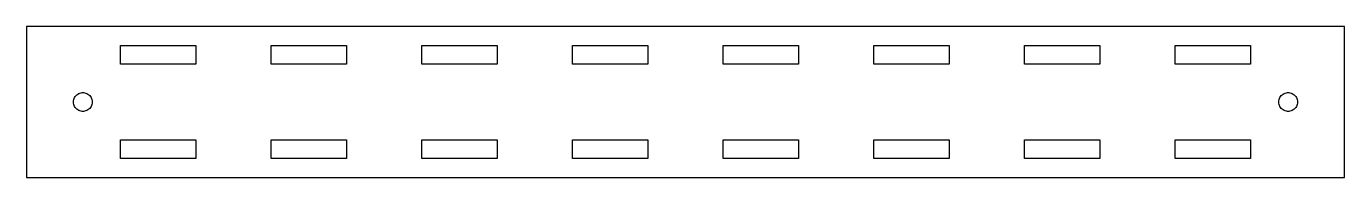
# Model space of a CAD drawing. Header units: metres. Extents: x -175 to 175, y -20 to 20.
import ezdxf

# ---------------------------------------------------------------- set-up
doc = ezdxf.new("R2010")
doc.units = ezdxf.units.M

msp = doc.modelspace()

# ---------------------------------------------------------------- linework, layer by layer
for p, q in [((175, 20), (-175, 20)), ((-175, 20), (-175, -20)), ((175, -20), (175, 20)), ((-150, 10), (-150, 15)), ((-150, 15), (-130, 15)), ((-130, 15), (-130, 10)), ((-110, 10), (-110, 15)), ((-110, 15), (-90, 15)), ((-90, 15), (-90, 10)), ((-70, 10), (-70, 15)), ((-70, 15), (-50, 15)), ((-50, 15), (-50, 10)), ((-30, 10), (-30, 15)), ((-30, 15), (-10, 15)), ((-10, 15), (-10, 10)), ((10, 10), (10, 15)), ((10, 15), (30, 15)), ((30, 15), (30, 10)), ((50, 10), (50, 15)), ((50, 15), (70, 15)), ((70, 15), (70, 10)), ((90, 10), (90, 15)), ((90, 15), (110, 15)), ((110, 15), (110, 10)), ((130, 10), (130, 15)), ((130, 15), (150, 15)), ((150, 15), (150, 10)), ((-130, 10), (-150, 10)), ((-90, 10), (-110, 10)), ((-50, 10), (-70, 10)), ((-10, 10), (-30, 10)), ((30, 10), (10, 10)), ((70, 10), (50, 10)), ((110, 10), (90, 10)), ((150, 10), (130, 10)), ((-162.5, 0), (-162.48, 0.313324)), ((-162.48, -0.313324), (-162.5, 0)), ((-162.48, 0.313324), (-162.421, 0.621719)), ((-162.421, 0.621719), (-162.324, 0.920303)), ((-162.324, 0.920303), (-162.191, 1.20438)), ((-162.191, 1.20438), (-162.023, 1.46945)), ((-162.023, 1.46945), (-161.822, 1.71136)), ((-161.822, 1.71136), (-161.594, 1.92627)), ((-161.594, 1.92627), (-161.34, 2.11081)), ((-161.34, 2.11081), (-161.064, 2.26205)), ((-161.064, 2.26205), (-160.773, 2.37764)), ((-160.773, 2.37764), (-160.468, 2.4557)), ((-160.468, 2.4557), (-160.157, 2.49506)), ((-160.157, 2.49506), (-159.843, 2.49506)), ((-159.843, 2.49506), (-159.532, 2.4557)), ((-159.532, 2.4557), (-159.227, 2.37764)), ((-159.227, 2.37764), (-158.936, 2.26205)), ((-158.936, 2.26205), (-158.66, 2.11081)), ((-158.66, 2.11081), (-158.406, 1.92627)), ((-158.406, 1.92627), (-158.178, 1.71136)), ((-158.178, 1.71136), (-157.977, 1.46945)), ((-157.977, 1.46945), (-157.809, 1.20438)), ((-157.809, 1.20438), (-157.676, 0.920303)), ((-157.676, 0.920303), (-157.579, 0.621719)), ((-157.579, 0.621719), (-157.52, 0.313324)), ((-157.52, 0.313324), (-157.5, 0)), ((-157.5, 0), (-157.52, -0.313324)), ((157.5, 0), (157.52, 0.313324)), ((157.52, -0.313324), (157.5, 0)), ((157.52, 0.313324), (157.579, 0.621719)), ((157.579, 0.621719), (157.676, 0.920303)), ((157.676, 0.920303), (157.809, 1.20438)), ((157.809, 1.20438), (157.977, 1.46945)), ((157.977, 1.46945), (158.178, 1.71136)), ((158.178, 1.71136), (158.406, 1.92627)), ((158.406, 1.92627), (158.66, 2.11081)), ((158.66, 2.11081), (158.936, 2.26205)), ((158.936, 2.26205), (159.227, 2.37764)), ((159.227, 2.37764), (159.532, 2.4557)), ((159.532, 2.4557), (159.843, 2.49506)), ((159.843, 2.49506), (160.157, 2.49506)), ((160.157, 2.49506), (160.468, 2.4557)), ((160.468, 2.4557), (160.773, 2.37764)), ((160.773, 2.37764), (161.064, 2.26205)), ((161.064, 2.26205), (161.34, 2.11081)), ((161.34, 2.11081), (161.594, 1.92627)), ((161.594, 1.92627), (161.822, 1.71136)), ((161.822, 1.71136), (162.023, 1.46945)), ((162.023, 1.46945), (162.191, 1.20438)), ((162.191, 1.20438), (162.324, 0.920303)), ((162.324, 0.920303), (162.421, 0.621719)), ((162.421, 0.621719), (162.48, 0.313324)), ((162.48, 0.313324), (162.5, 0)), ((162.5, 0), (162.48, -0.313324)), ((-162.421, -0.621719), (-162.48, -0.313324)), ((-162.324, -0.920303), (-162.421, -0.621719)), ((-162.191, -1.20438), (-162.324, -0.920303)), ((-162.023, -1.46945), (-162.191, -1.20438)), ((-161.822, -1.71136), (-162.023, -1.46945)), ((-161.594, -1.92627), (-161.822, -1.71136)), ((-161.34, -2.11081), (-161.594, -1.92627)), ((-161.064, -2.26205), (-161.34, -2.11081)), ((-160.773, -2.37764), (-161.064, -2.26205)), ((-160.468, -2.4557), (-160.773, -2.37764)), ((-160.157, -2.49506), (-160.468, -2.4557)), ((-159.843, -2.49506), (-160.157, -2.49506)), ((-159.532, -2.4557), (-159.843, -2.49506)), ((-159.227, -2.37764), (-159.532, -2.4557)), ((-158.936, -2.26205), (-159.227, -2.37764)), ((-158.66, -2.11081), (-158.936, -2.26205)), ((-158.406, -1.92627), (-158.66, -2.11081)), ((-158.178, -1.71136), (-158.406, -1.92627)), ((-157.977, -1.46945), (-158.178, -1.71136)), ((-157.809, -1.20438), (-157.977, -1.46945)), ((-157.676, -0.920303), (-157.809, -1.20438)), ((-157.579, -0.621719), (-157.676, -0.920303)), ((-157.52, -0.313324), (-157.579, -0.621719)), ((157.579, -0.621719), (157.52, -0.313324)), ((157.676, -0.920303), (157.579, -0.621719)), ((157.809, -1.20438), (157.676, -0.920303)), ((157.977, -1.46945), (157.809, -1.20438)), ((158.178, -1.71136), (157.977, -1.46945)), ((158.406, -1.92627), (158.178, -1.71136)), ((158.66, -2.11081), (158.406, -1.92627)), ((158.936, -2.26205), (158.66, -2.11081)), ((159.227, -2.37764), (158.936, -2.26205)), ((159.532, -2.4557), (159.227, -2.37764)), ((159.843, -2.49506), (159.532, -2.4557)), ((160.157, -2.49506), (159.843, -2.49506)), ((160.468, -2.4557), (160.157, -2.49506)), ((160.773, -2.37764), (160.468, -2.4557)), ((161.064, -2.26205), (160.773, -2.37764)), ((161.34, -2.11081), (161.064, -2.26205)), ((161.594, -1.92627), (161.34, -2.11081)), ((161.822, -1.71136), (161.594, -1.92627)), ((162.023, -1.46945), (161.822, -1.71136)), ((162.191, -1.20438), (162.023, -1.46945)), ((162.324, -0.920303), (162.191, -1.20438)), ((162.421, -0.621719), (162.324, -0.920303)), ((162.48, -0.313324), (162.421, -0.621719)), ((-150, -14.9999), (-150, -9.99986)), ((-150, -9.99986), (-130, -9.99986)), ((-130, -9.99986), (-130, -14.9999)), ((-110, -14.9999), (-110, -9.99986)), ((-110, -9.99986), (-90, -9.99986)), ((-90, -9.99986), (-90, -14.9999)), ((-70, -14.9999), (-70, -9.99986)), ((-70, -9.99986), (-50, -9.99986)), ((-50, -9.99986), (-50, -14.9999)), ((-30, -14.9999), (-30, -9.99986)), ((-30, -9.99986), (-10, -9.99986)), ((-10, -9.99986), (-10, -14.9999)), ((10, -14.9999), (10, -9.99986)), ((10, -9.99986), (30, -9.99986)), ((30, -9.99986), (30, -14.9999)), ((50, -14.9999), (50, -9.99986)), ((50, -9.99986), (70, -9.99986)), ((70, -9.99986), (70, -14.9999)), ((90, -14.9999), (90, -9.99986)), ((90, -9.99986), (110, -9.99986)), ((110, -9.99986), (110, -14.9999)), ((130, -14.9999), (130, -9.99986)), ((130, -9.99986), (150, -9.99986)), ((150, -9.99986), (150, -14.9999)), ((-130, -14.9999), (-150, -14.9999)), ((-90, -14.9999), (-110, -14.9999)), ((-50, -14.9999), (-70, -14.9999)), ((-10, -14.9999), (-30, -14.9999)), ((30, -14.9999), (10, -14.9999)), ((70, -14.9999), (50, -14.9999)), ((110, -14.9999), (90, -14.9999)), ((150, -14.9999), (130, -14.9999)), ((-175, -20), (175, -20))]:
    msp.add_line(p, q)

doc.saveas('drawing.dxf')
